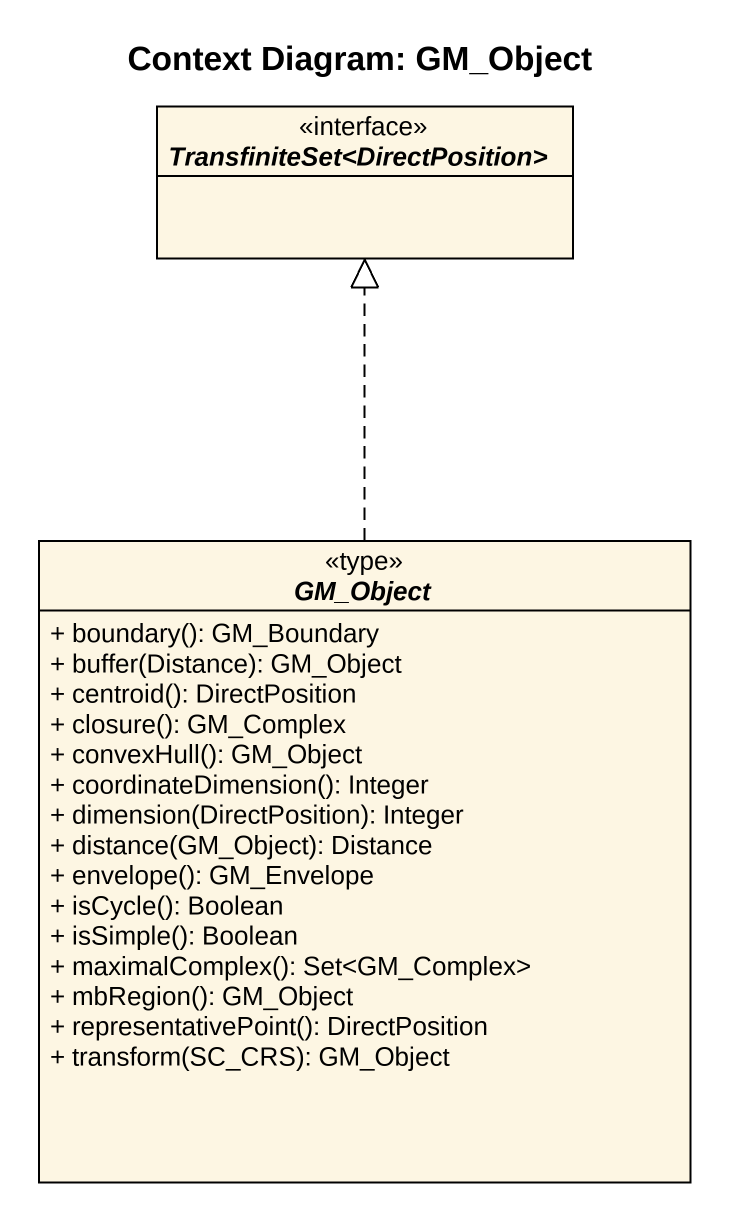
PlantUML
@startuml
title Context Diagram: GM_Object
hide circle
hide empty members
skinparam classAttributeIconSize 0
interface "TransfiniteSet<DirectPosition>" as TransfiniteSet <<interface>>
abstract class GM_Object <<type>> {
  + boundary(): GM_Boundary
  + buffer(Distance): GM_Object
  + centroid(): DirectPosition
  + closure(): GM_Complex
  + convexHull(): GM_Object
  + coordinateDimension(): Integer
  + dimension(DirectPosition): Integer
  + distance(GM_Object): Distance
  + envelope(): GM_Envelope
  + isCycle(): Boolean
  + isSimple(): Boolean
  + maximalComplex(): Set<GM_Complex>
  + mbRegion(): GM_Object
  + representativePoint(): DirectPosition
  + transform(SC_CRS): GM_Object
}
GM_Object .up.|> TransfiniteSet
@enduml
